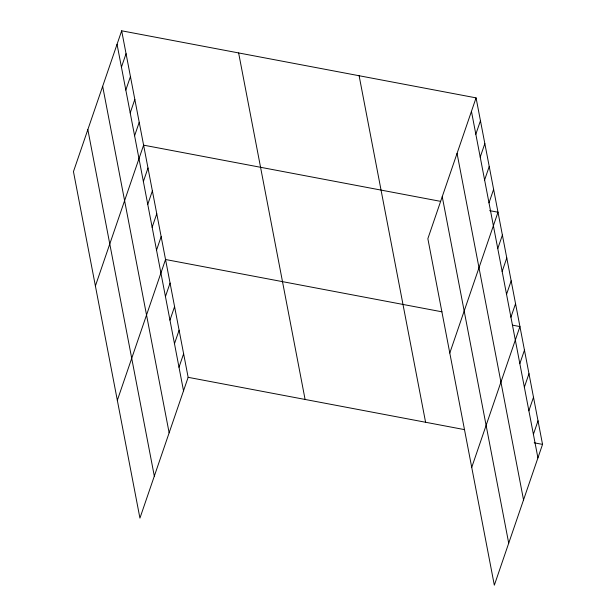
<?xml version="1.0" encoding="UTF-8"?>
<svg xmlns="http://www.w3.org/2000/svg" width="616" height="616" viewBox="0 0 616 616"><rect width="100%" height="100%" fill="white"/><g stroke="black" fill="none" stroke-linecap="round" stroke-linejoin="round"><path stroke-width="0.92" d="M121.668 30.8L73.458 171.61L139.932 518.133L188.142 377.323L121.668 30.8L476.068 97.867L542.542 444.39L494.332 585.2L427.858 238.677L476.068 97.867M121.437 67.167L126.057 53.669M125.818 90.036L130.446 76.538M130.207 112.913L134.827 99.415M134.596 135.782L139.216 122.284M95.395 285.963L143.605 145.153L440.455 201.332M143.374 181.52L147.994 168.022M147.755 204.389L152.383 190.891M152.144 227.265L156.764 213.767M156.533 250.135L161.153 236.636M117.333 400.315L165.542 259.505L441.972 311.819M165.442 296.565L170.062 283.067M169.962 320.127L174.582 306.629M174.482 343.697L179.102 330.199M179.002 367.259L183.622 353.761M475.829 134.242L480.449 120.744M480.218 157.111L484.838 143.613M484.607 179.98L489.227 166.482M488.996 202.849L493.616 189.351M449.796 353.03L498.005 212.22L489.651 210.641M497.767 248.595L502.387 235.096M502.156 271.464L506.776 257.965M506.545 294.332L511.165 280.834M510.933 317.202L515.553 303.703M471.733 467.382L519.942 326.572L512.512 325.171M519.835 363.64L524.462 350.142M524.355 387.202L528.982 373.704M528.875 410.764L533.502 397.266M533.402 434.326L538.022 420.828M188.142 377.323L464.572 429.637M534.188 442.812L542.542 444.39M471.448 111.365L537.922 457.896M457.057 153.384L523.538 499.907M442.242 196.666L508.716 543.189M359.113 75.737L425.587 422.26M238.623 52.93L305.097 399.453M117.048 44.298L183.522 390.821M102.664 86.309L169.138 432.832M87.842 129.591L154.316 476.114"/></g></svg>
